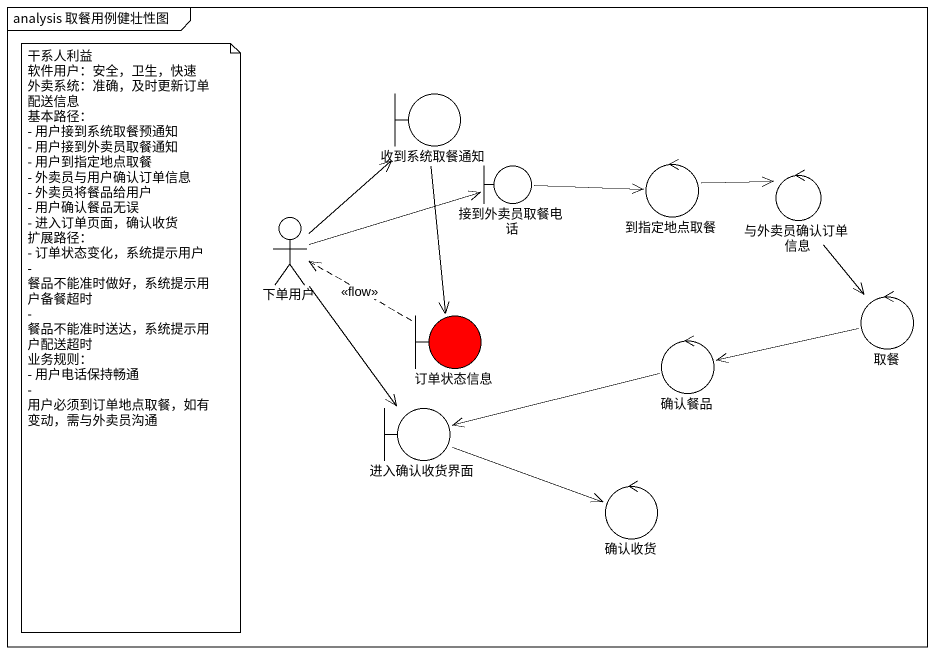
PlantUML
@startuml
mainframe analysis 取餐用例健壮性图
boundary 收到系统取餐通知
boundary 接到外卖员取餐电话
control 到指定地点取餐
actor 下单用户
control 与外卖员确认订单信息
boundary 订单状态信息 #FF0000
control 取餐
control 确认餐品
boundary 进入确认收货界面
control 确认收货
收到系统取餐通知 --> 订单状态信息
接到外卖员取餐电话 -right-> 到指定地点取餐
到指定地点取餐 -right-> 与外卖员确认订单信息
下单用户 -up-> 收到系统取餐通知
下单用户 -right-> 接到外卖员取餐电话
下单用户 --> 进入确认收货界面
与外卖员确认订单信息 --> 取餐
订单状态信息 .left.> 下单用户 : <<flow>>
取餐 -left-> 确认餐品
确认餐品 -left-> 进入确认收货界面
进入确认收货界面 -right-> 确认收货
note as N1
  干系人利益
  软件用户：安全，卫生，快速
  外卖系统：准确，及时更新订单配送信息
  基本路径：
  - 用户接到系统取餐预通知
  - 用户接到外卖员取餐通知
  - 用户到指定地点取餐
  - 外卖员与用户确认订单信息
  - 外卖员将餐品给用户
  - 用户确认餐品无误
  - 进入订单页面，确认收货
  扩展路径：
  - 订单状态变化，系统提示用户
  - 餐品不能准时做好，系统提示用户备餐超时
  - 餐品不能准时送达，系统提示用户配送超时
  业务规则：
  - 用户电话保持畅通
  - 用户必须到订单地点取餐，如有变动，需与外卖员沟通
end note
@enduml
